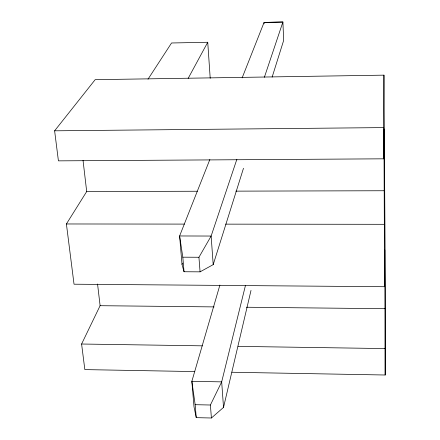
<?xml version="1.0" encoding="UTF-8"?>
<svg xmlns="http://www.w3.org/2000/svg" width="440" height="440" viewBox="0 0 440 440"><rect width="100%" height="100%" fill="white"/><g stroke="black" fill="none" stroke-linecap="round" stroke-linejoin="round"><path stroke-width="0.66" d="M231.913 372.251L385.182 375.007L384.742 249.893L384.588 286.715L74.03 284.207L66.402 223.966L86.697 191.543L83.028 160.314M385.182 375.007L385.385 298.023L383.95 75.152L95.161 79.679L54.615 130.812L58.416 160.859L383.73 158.818L383.944 128.865L384.588 286.715M383.73 158.818L383.521 127.595L383.95 75.152M219.896 285.076L191.857 381.304L194.002 406.758L196.246 417.648L211.404 418L223.526 407.407L251.009 290.411M245.498 285.302L221.678 381.87L210.397 405.014L211.404 418M209.864 159.478L179.614 235.966L182.012 264.457L184.03 271.739L200.068 271.843L213.202 264.638L243.49 168.251M272.129 77.11L283.668 40.392L282.904 22.017L264.066 22.429L242.138 77.886M236.874 159.28L211.134 236.044L198.941 257.263L200.068 271.843M264.363 77.314L282.904 22.017L264.066 22.429L264.132 23.788M182.012 264.457L182.49 263.175M194.799 371.58L84.838 369.6L81.598 344.02L100.106 305.695L97.554 283.998M188.149 78.408L207.74 42.267L171.556 42.983L148 79.217M54.615 130.812L383.521 127.595M86.697 191.543L197.368 191.246M235.868 191.142L384.351 190.74M66.402 223.966L184.448 224.098M225.627 224.142L384.17 224.312M213.202 264.638L211.134 236.044L179.614 235.966L182.815 257.186L198.941 257.263M100.106 305.695L214.11 306.9M246.389 307.241L385.127 308.704M81.598 344.02L202.411 345.834M238.106 346.368L385 348.579M223.526 407.407L221.678 381.87L191.857 381.304L195.162 404.685L210.397 405.014M182.815 257.186L184.03 271.739M195.162 404.685L196.246 417.648M207.74 42.267L210.21 78.304"/></g></svg>
